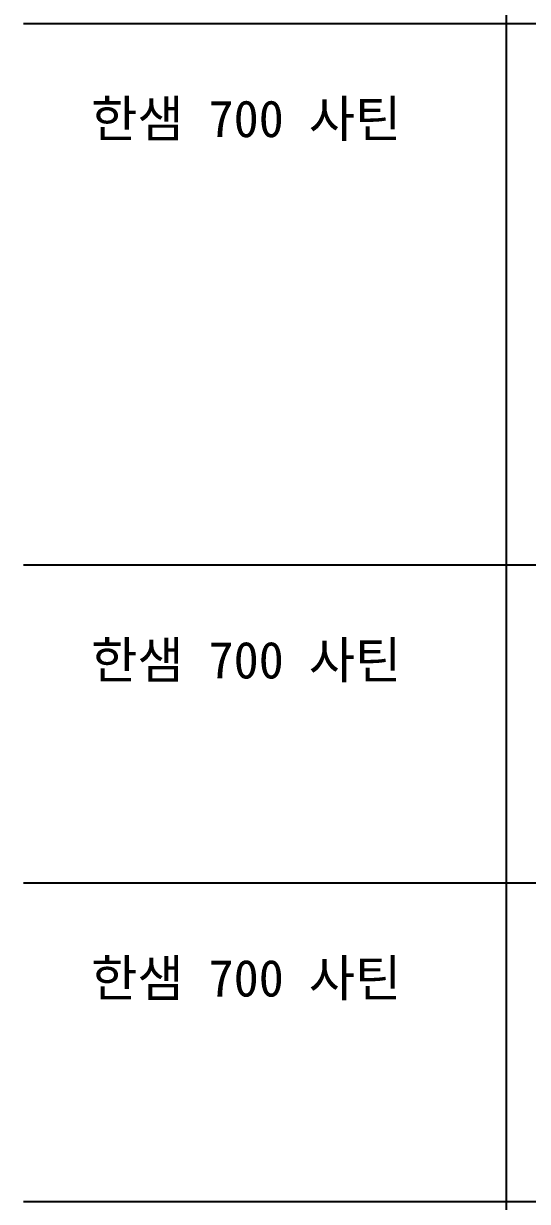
# Model space of a CAD drawing. Header units: millimetres. Extents: x -44117 to 256353, y -2095463 to 65325.
# Drawn here: x 104016 to 110573, y -491777 to -476455 of the extents above; entities that cross this region are included whole.
import ezdxf

# ---------------------------------------------------------------- set-up
doc = ezdxf.new("R2010")
doc.units = ezdxf.units.MM
doc.header["$LTSCALE"] = 10

msp = doc.modelspace()

# ---------------------------------------------------------------- linework, layer by layer
at = {"color": 1}
for p, q in [((104015.69829, -476455.17599), (196284.84516, -476455.17599)), ((104015.69829, -476455.17599), (196284.84516, -476455.17599)), ((104015.69829, -483497.03831), (196284.84516, -483497.03831)), ((104015.69829, -483497.03831), (196284.84516, -483497.03831)), ((104015.69829, -487634.88151), (196284.84516, -487634.88151)), ((104015.69829, -487634.88151), (196284.84516, -487634.88151)), ((104015.69829, -491777.47505), (196284.84516, -491777.47505)), ((104015.69829, -491777.47505), (196284.84516, -491777.47505))]:
    msp.add_line(p, q, dxfattribs=at)
for p in [(110300.49669, 21924.9366), (110300.49669, 14161.07811), (110300.49669, 18584.38997), (110300.49669, 10820.53148), (110300.49669, 18627.87121), (110300.49669, 10864.01272), (110300.49669, 15287.32457), (110300.49669, 7523.46608), (110300.49669, 3746.75115), (110300.49669, 21924.9366), (110300.49669, 14161.07811), (110300.49669, 18584.38997), (110300.49669, 10820.53148), (110300.49669, 18627.87121), (110300.49669, 10864.01272), (110300.49669, 15287.32457), (110300.49669, 7523.46608), (110300.49669, 3746.75115), (110300.49669, 21924.9366), (110300.49669, 14161.07811), (110300.49669, 18584.38997), (110300.49669, 10820.53148), (110300.49669, 18627.87121), (110300.49669, 10864.01272), (110300.49669, 15287.32457), (110300.49669, 7523.46608), (110300.49669, 3746.75115), (110300.49669, 21924.9366), (110300.49669, 14161.07811), (110300.49669, 18584.38997), (110300.49669, 10820.53148), (110300.49669, 18627.87121), (110300.49669, 10864.01272), (110300.49669, 15287.32457), (110300.49669, 7523.46608), (110300.49669, 3746.75115), (110300.49669, 21924.9366), (110300.49669, 14161.07811), (110300.49669, 18584.38997), (110300.49669, 10820.53148), (110300.49669, 18627.87121), (110300.49669, 10864.01272), (110300.49669, 15287.32457), (110300.49669, 7523.46608), (110300.49669, 3746.75115), (110300.49669, 21924.9366), (110300.49669, 14161.07811), (110300.49669, 18584.38997), (110300.49669, 10820.53148), (110300.49669, 18627.87121), (110300.49669, 10864.01272), (110300.49669, 15287.32457), (110300.49669, 7523.46608), (110300.49669, 3746.75115), (110300.49669, 21924.9366), (110300.49669, 14161.07811), (110300.49669, 18584.38997), (110300.49669, 10820.53148), (110300.49669, 18627.87121), (110300.49669, 10864.01272), (110300.49669, 15287.32457), (110300.49669, 7523.46608), (110300.49669, 3746.75115), (110300.49669, 21924.9366), (110300.49669, 14161.07811), (110300.49669, 18584.38997), (110300.49669, 10820.53148), (110300.49669, 18627.87121), (110300.49669, 10864.01272), (110300.49669, 15287.32457), (110300.49669, 7523.46608), (110300.49669, 3746.75115), (110300.49669, 21924.9366), (110300.49669, 14161.07811), (110300.49669, 18584.38997), (110300.49669, 10820.53148), (110300.49669, 18627.87121), (110300.49669, 10864.01272), (110300.49669, 15287.32457), (110300.49669, 7523.46608), (110300.49669, 3746.75115), (110300.49669, 21924.9366), (110300.49669, 14161.07811), (110300.49669, 18584.38997), (110300.49669, 10820.53148), (110300.49669, 18627.87121), (110300.49669, 10864.01272), (110300.49669, 15287.32457), (110300.49669, 7523.46608), (110300.49669, 3746.75115), (110300.49669, 12702.87182), (110300.49669, 4939.01333), (110300.49669, 9362.32519), (110300.49669, 1598.4667), (110300.49669, 9405.80642), (110300.49669, 1641.94794), (110300.49669, 6065.25979), (110300.49669, -1698.5987), (110300.49669, -5475.31363), (110300.49669, 12702.87182), (110300.49669, 4939.01333), (110300.49669, 9362.32519), (110300.49669, 1598.4667), (110300.49669, 9405.80642), (110300.49669, 1641.94794), (110300.49669, 6065.25979), (110300.49669, -1698.5987), (110300.49669, -5475.31363), (110300.49669, 12702.87182), (110300.49669, 4939.01333), (110300.49669, 9362.32519), (110300.49669, 1598.4667), (110300.49669, 9405.80642), (110300.49669, 1641.94794), (110300.49669, 6065.25979), (110300.49669, -1698.5987), (110300.49669, -5475.31363), (110300.49669, 12702.87182), (110300.49669, 4939.01333), (110300.49669, 9362.32519), (110300.49669, 1598.4667), (110300.49669, 9405.80642), (110300.49669, 1641.94794), (110300.49669, 6065.25979), (110300.49669, -1698.5987), (110300.49669, -5475.31363), (110300.49669, 12702.87182), (110300.49669, 4939.01333), (110300.49669, 9362.32519), (110300.49669, 1598.4667), (110300.49669, 9405.80642), (110300.49669, 1641.94794), (110300.49669, 6065.25979), (110300.49669, -1698.5987), (110300.49669, -5475.31363)]:
    msp.add_xline(p, (0, 1), dxfattribs=at)

# ---------------------------------------------------------------- texts
at = {"char_height": 479.1296392, "attachment_point": 1}
for insert in [(104895.62473, -477453.38336), (104895.62473, -484495.24568), (104895.62473, -488633.08887)]:
    msp.add_mtext_dynamic_manual_height_columns('{\\f굴림|b0|i0|c129|p50;한샘} 700 {\\f굴림|b0|i0|c129|p50;사틴}', width=5072.1082947, gutter_width=2395.6482, heights=[-533.35869], dxfattribs=dict(at, insert=insert))

doc.saveas('drawing.dxf')
